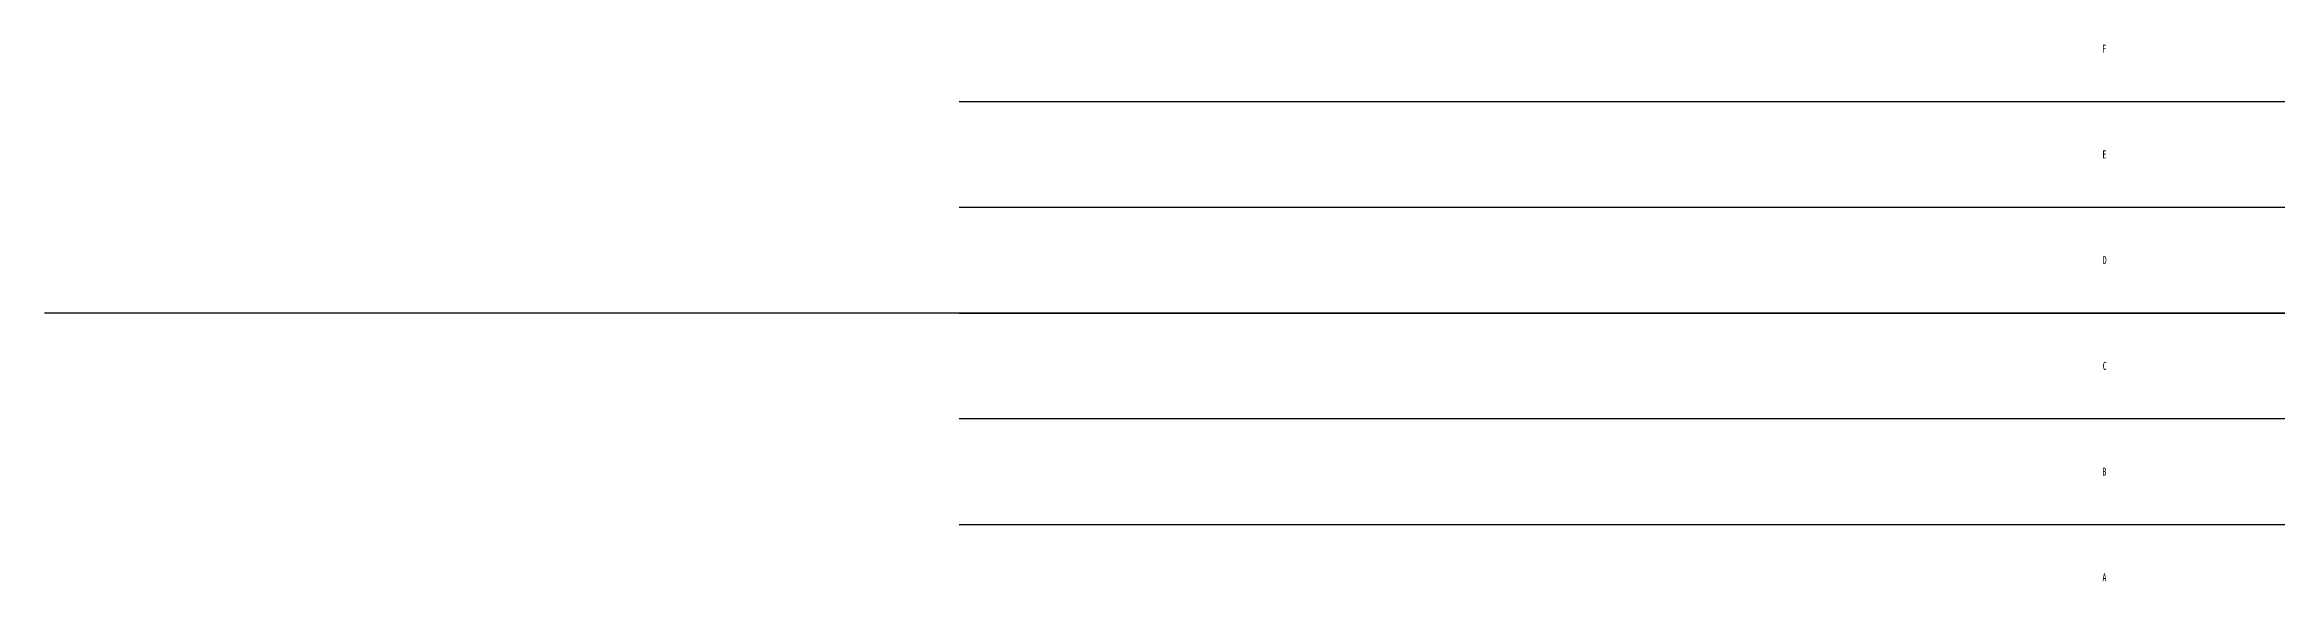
# Model space of a CAD drawing. Extents: x -990 to 1410, y -990 to 1287.
# Drawn here: x -990 to -14, y 31 to 266 of the extents above; entities that cross this region are included whole.
import ezdxf

# ---------------------------------------------------------------- set-up
doc = ezdxf.new("R2010")
doc.units = 0
doc.linetypes.add('SLD-SOLID', pattern=[0])
doc.layers.get('0').update_dxf_attribs({"linetype": 'CONTINUOUS'})
doc.styles.add('SLDTEXTSTYLE0', font='TXT', dxfattribs={"width": 0.7})

msp = doc.modelspace()

# ---------------------------------------------------------------- linework, layer by layer
at = {"color": 7, "linetype": 'SLD-SOLID'}
for p, q in [((410, 240.83333333), (-590, 240.83333333)), ((410, 194.66666667), (-590, 194.66666667)), ((1009.999, 148.5), (-989.999, 148.5)), ((-589.999, 148.5), (1409.999, 148.5)), ((410, 102.33333333), (-590, 102.33333333)), ((410, 56.16666667), (-590, 56.16666667))]:
    msp.add_line(p, q, dxfattribs=at)

# ---------------------------------------------------------------- texts
at = {"color": 7, "linetype": 'CONTINUOUS', "char_height": 3.5, "attachment_point": 2, "style": 'SLDTEXTSTYLE0'}
for s, insert in [('F', (-89.27569446, 265.76840395)), ('E', (-89.18211806, 219.60173728)), ('D', (-89.07031248, 173.43507062)), ('C', (-89.07274306, 127.26840395)), ('B', (-89.17968748, 81.10173728)), ('A', (-89.17968748, 34.93507062))]:
    msp.add_mtext(s, dxfattribs=dict(at, insert=insert))

doc.saveas('drawing.dxf')
